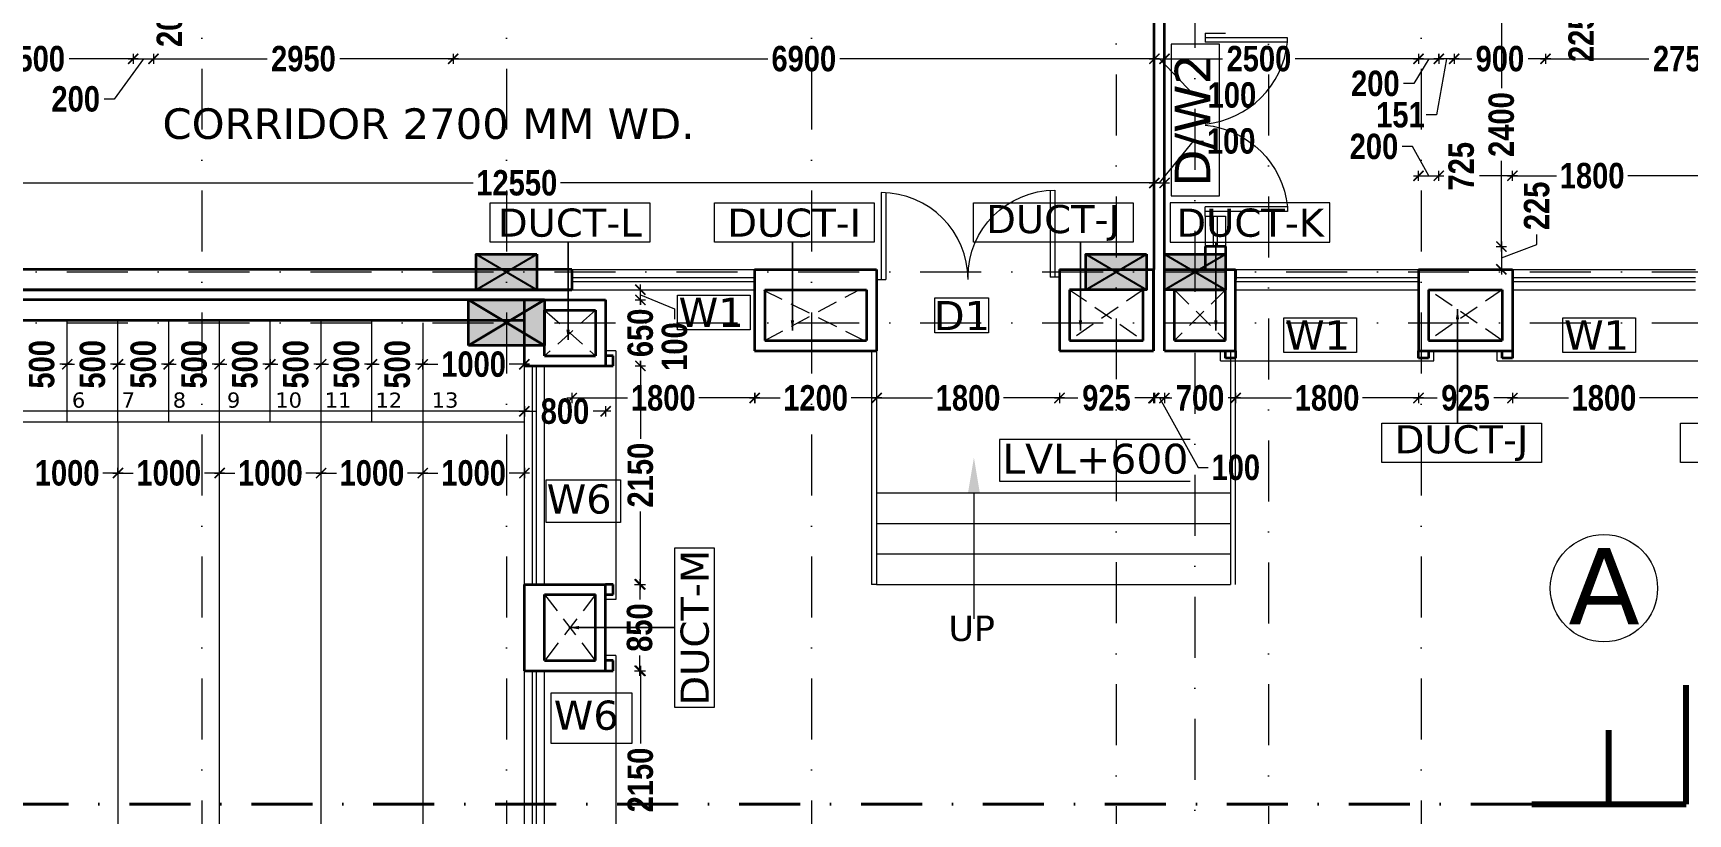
# Model space of a CAD drawing. Header units: millimetres. Extents: x -3092162 to 4513894, y -12317808 to 1849994.
# Drawn here: x -398994 to -382708, y -5840365 to -5832681 of the extents above; entities that cross this region are included whole.
import ezdxf

# ---------------------------------------------------------------- set-up
doc = ezdxf.new("R2010")
doc.units = ezdxf.units.MM
doc.header["$LTSCALE"] = 2
doc.header["$MEASUREMENT"] = 0
for name, pattern in [('DASHDOT', [1, 0.5, -0.25, 0, -0.25]), ('DASHED2', [0.375, 0.25, -0.125]), ('HIDDEN', [0.375, 0.25, -0.125])]:
    doc.linetypes.add(name, pattern=pattern)
for name, color, linetype, lineweight, true_color in [('AEROW', 7, 'Continuous', 15, 0x0d0d0d), ('DOT', 7, 'DASHED2', 0, 0x89067c), ('duct text', 7, 'Continuous', 5, 0x30182a)]:
    doc.layers.add(name, color=color, linetype=linetype, lineweight=lineweight, true_color=true_color)
for name, color, linetype, lineweight in [('coloumn', 10, 'Continuous', 35), ('D DIM', 250, 'Continuous', 9), ('D1', 10, 'Continuous', 5), ('DIM', 27, 'Continuous', 5), ('DOOR', 27, 'Continuous', 5), ('DUCT', 37, 'Continuous', 35), ('DW2', 10, 'Continuous', 9), ('expen. jt.', 130, 'Continuous', 35), ('glass', 5, 'Continuous', 15), ('GRID', 251, 'DASHDOT', 5), ('PROJ', 251, 'HIDDEN', 5), ('RAILING', 47, 'Continuous', 13), ('SILL', 74, 'Continuous', 9), ('STAIR', 252, 'Continuous', 9), ('Step', 251, 'Continuous', 9), ('TEXT', 7, 'Continuous', 13), ('VENTI', 162, 'Continuous', 5), ('W1', 162, 'Continuous', 5), ('W6', 162, 'Continuous', 5), ('WAll', 250, 'Continuous', 35)]:
    doc.layers.add(name, color=color, linetype=linetype, lineweight=lineweight)
doc.styles.add('door', font='arial.ttf', dxfattribs={"height": 70})
doc.styles.add('INNER DIM', font='ARIALNB.TTF', dxfattribs={"height": 250})
doc.styles.add('style2', font='verdana.ttf')
doc.dimstyles.new('DOOR', dxfattribs={"dimtxt": 100, "dimasz": 100, "dimexe": 25, "dimexo": 50, "dimgap": 25, "dimtad": 0, "dimtih": 1, "dimtoh": 1, "dimdec": 0, "dimzin": 3, "dimdsep": 46, "dimtxsty": 'door', "dimblk": 'OBLIQUE', "dimcen": 200, "dimclrd": 256, "dimclre": 256, "dimclrt": 256, "dimadec": 0, "dimazin": 0, "dimtfac": 1, "dimtdec": 0, "dimtofl": 0, "dimtmove": 2, "dimatfit": 3, "dimfxl": 300, "dimfxlon": 1, "dimfrac": 1, "dimtolj": 1, "dimtzin": 0, "dimlwd": -1, "dimlwe": -1, "dimarcsym": 0})

# ---------------------------------------------------------------- blocks, each defined once
blk = doc.blocks.new('_Oblique')
at = {"color": 0, "linetype": 'ByBlock', "lineweight": -2}
blk.add_line((-0.5, -0.5), (0.5, 0.5), dxfattribs=at)
blk = doc.blocks.new('_ArchTick')
at = {"color": 0, "linetype": 'ByBlock', "const_width": 0.15}
blk.add_lwpolyline([(-0.5, -0.5), (0.5, 0.5)], dxfattribs=at)

msp = doc.modelspace()

# ---------------------------------------------------------------- hatches: boundary and pattern name
at = {"layer": 'coloumn', "ltscale": 100}
for points in [[(-394034.7, -5834856.2), (-394034.7, -5835206.2), (-394634.7, -5835206.2), (-394634.7, -5834856.2)], [(-388034.7, -5834856.2), (-388034.7, -5835206.2), (-388634.7, -5835206.2), (-388634.7, -5834856.2)], [(-387259.7, -5834856.2), (-387259.7, -5835206.2), (-387859.7, -5835206.2), (-387859.7, -5834856.2)], [(-393959.7, -5835756.2), (-393959.7, -5835306.2), (-394709.7, -5835306.2), (-394709.7, -5835756.2)]]:
    msp.add_hatch(color=256, dxfattribs=at).paths.add_polyline_path(points)

# ---------------------------------------------------------------- linework, layer by layer
at = {"layer": 'AEROW', "ltscale": 100}
msp.add_lwpolyline([(-389734.5, -5837207), (-389734.5, -5838445.5)], dxfattribs=at)
msp.add_solid([(-389792.8, -5837207), (-389734.5, -5836857), (-389676.1, -5837207)], dxfattribs=at)
at = {"layer": 'coloumn', "lineweight": 25, "ltscale": 100}
for p, q in [((-394634.7, -5835206.2), (-394034.7, -5834856.2)), ((-394634.7, -5834856.2), (-394034.7, -5835206.2)), ((-388634.7, -5835206.2), (-388034.7, -5834856.2)), ((-388634.7, -5834856.2), (-388034.7, -5835206.2)), ((-387859.7, -5835206.2), (-387259.7, -5834856.2)), ((-387859.7, -5834856.2), (-387259.7, -5835206.2))]:
    msp.add_line(p, q, dxfattribs=at)
at = {"layer": 'coloumn', "ltscale": 100}
for p, q in [((-394709.7, -5835756.2), (-394709.7, -5835306.2)), ((-394709.7, -5835306.2), (-393959.7, -5835306.2)), ((-393959.7, -5835306.2), (-393959.7, -5835756.2)), ((-393959.7, -5835756.2), (-394709.7, -5835756.2))]:
    msp.add_line(p, q, dxfattribs=at)
for points in [[(-394034.7, -5834856.2), (-394034.7, -5835206.2), (-394634.7, -5835206.2), (-394634.7, -5834856.2)], [(-388034.7, -5834856.2), (-388034.7, -5835206.2), (-388634.7, -5835206.2), (-388634.7, -5834856.2)], [(-387259.7, -5834856.2), (-387259.7, -5835206.2), (-387859.7, -5835206.2), (-387859.7, -5834856.2)]]:
    msp.add_lwpolyline(points, close=True, dxfattribs=at)
msp.add_lwpolyline([(-393959.7, -5835756.2), (-394709.7, -5835306.2), (-393959.7, -5835306.2), (-394709.7, -5835756.2)], dxfattribs=at)
at = {"layer": 'D DIM', "ltscale": 100}
for p, q in [((-384543.3, -5832331.2), (-384543.3, -5833223.2)), ((-397958.5, -5832933.9), (-398640.5, -5832933.9)), ((-397908.5, -5832933.9), (-398196, -5833330)), ((-398058.5, -5832933.9), (-397758.5, -5832933.9)), ((-398008.5, -5832883.9), (-398008.5, -5832983.9)), ((-398008.5, -5832883.9), (-398008.5, -5832983.9)), ((-397858.5, -5832933.9), (-396691.7, -5832933.9)), ((-397808.5, -5832883.9), (-397808.5, -5832983.9)), ((-397808.5, -5832883.9), (-397808.5, -5832983.9)), ((-394808.9, -5832933.9), (-395975.7, -5832933.9)), ((-394908.9, -5832933.9), (-391764.4, -5832933.9)), ((-394858.9, -5832883.9), (-394858.9, -5832983.9)), ((-394858.9, -5832883.9), (-394858.9, -5832983.9)), ((-387908.9, -5832933.9), (-391053.4, -5832933.9)), ((-388008.9, -5832933.9), (-387808.9, -5832933.9)), ((-387958.9, -5832883.9), (-387958.9, -5832983.9)), ((-387958.9, -5832883.9), (-387958.9, -5832983.9)), ((-387908.9, -5832933.9), (-387287.6, -5832933.9)), ((-387908.9, -5832933.9), (-387565.9, -5833291.8)), ((-387858.9, -5832883.9), (-387858.9, -5832983.9)), ((-387858.9, -5832883.9), (-387858.9, -5832983.9)), ((-385308.9, -5832933.9), (-386571.6, -5832933.9)), ((-385408.9, -5832933.9), (-385108.9, -5832933.9)), ((-385258.9, -5832933.9), (-385405.6, -5833177.7)), ((-385358.9, -5832883.9), (-385358.9, -5832983.9)), ((-385358.9, -5832883.9), (-385358.9, -5832983.9)), ((-384958, -5832933.9), (-385208.9, -5832933.9)), ((-385083.5, -5832933.9), (-385182.6, -5833486.5)), ((-385158.9, -5832933.9), (-385158.9, -5832883.9)), ((-385158.9, -5832883.9), (-385158.9, -5832983.9)), ((-385058, -5832933.9), (-384835.4, -5832933.9)), ((-385008, -5832883.9), (-385008, -5832983.9)), ((-385008, -5832883.9), (-385008, -5832983.9)), ((-384058, -5832933.9), (-384280.6, -5832933.9)), ((-384158, -5832933.9), (-383091, -5832933.9)), ((-384108, -5832883.9), (-384108, -5832983.9)), ((-384108, -5832883.9), (-384108, -5832983.9)), ((-385405.6, -5833177.7), (-385505.6, -5833177.7)), ((-398196, -5833330), (-398296, -5833330)), ((-387565.9, -5833291.8), (-387465.9, -5833291.8)), ((-385182.6, -5833486.5), (-385282.6, -5833486.5)), ((-387908.9, -5834156), (-387573.5, -5833743.9)), ((-387573.5, -5833743.9), (-387473.5, -5833743.9)), ((-385419, -5833798), (-385519, -5833798)), ((-385258.9, -5834084.9), (-385419, -5833798)), ((-384543.3, -5834831.2), (-384543.3, -5833939.2)), ((-400558.9, -5834156), (-394663.8, -5834156)), ((-387908.9, -5834156), (-393804.1, -5834156)), ((-388008.9, -5834156), (-387808.9, -5834156)), ((-387958.9, -5834206), (-387958.9, -5834106)), ((-387958.9, -5834206), (-387958.9, -5834106)), ((-387858.9, -5834206), (-387858.9, -5834106)), ((-385408.9, -5834084.9), (-385108.9, -5834084.9)), ((-385358.9, -5834134.9), (-385358.9, -5834034.9)), ((-385208.9, -5834084.9), (-385115.2, -5834084.9)), ((-385158.9, -5834134.9), (-385158.9, -5834034.9)), ((-385158.9, -5834134.9), (-385158.9, -5834034.9)), ((-384383.9, -5834084.9), (-384760.1, -5834084.9)), ((-384483.9, -5834084.9), (-384000.5, -5834084.9)), ((-384433.9, -5834134.9), (-384433.9, -5834034.9)), ((-384433.9, -5834134.9), (-384433.9, -5834034.9)), ((-382583.9, -5834084.9), (-383300, -5834084.9)), ((-384593.3, -5834781.2), (-384493.3, -5834781.2)), ((-384593.3, -5834781.2), (-384493.3, -5834781.2)), ((-384543.3, -5834731.2), (-384543.3, -5835056.2)), ((-384543.3, -5834893.7), (-384195.3, -5834762.4)), ((-384195.3, -5834762.4), (-384195.3, -5834662.4)), ((-384593.3, -5835006.2), (-384493.3, -5835006.2)), ((-393067.3, -5835306.2), (-392967.3, -5835306.2)), ((-393066.8, -5835206.2), (-392966.8, -5835206.2)), ((-393066.8, -5835306.2), (-392966.8, -5835306.2)), ((-393017.3, -5835306.2), (-393017.3, -5835355.3)), ((-393016.8, -5835356.2), (-393016.8, -5835156.2)), ((-393016.8, -5835256.2), (-392680.5, -5835395.2)), ((-392680.5, -5835395.2), (-392680.5, -5835495.2)), ((-398608.9, -5835940.4), (-398731.4, -5835940.4)), ((-398708.9, -5835940.4), (-398586.5, -5835940.4)), ((-398658.9, -5835940.4), (-398658.9, -5835890.4)), ((-398658.9, -5835940.4), (-398658.9, -5835890.4)), ((-398108.9, -5835940.4), (-398231.4, -5835940.4)), ((-398208.9, -5835940.4), (-398086.5, -5835940.4)), ((-398158.9, -5835940.4), (-398158.9, -5835890.4)), ((-398158.9, -5835940.4), (-398158.9, -5835890.4)), ((-397608.9, -5835940.4), (-397731.4, -5835940.4)), ((-397708.9, -5835940.4), (-397586.5, -5835940.4)), ((-397658.9, -5835940.4), (-397658.9, -5835890.4)), ((-397658.9, -5835940.4), (-397658.9, -5835890.4)), ((-397108.9, -5835940.4), (-397231.4, -5835940.4)), ((-397208.9, -5835940.4), (-397086.5, -5835940.4)), ((-397158.9, -5835940.4), (-397158.9, -5835890.4)), ((-397158.9, -5835940.4), (-397158.9, -5835890.4)), ((-396608.9, -5835940.4), (-396731.4, -5835940.4)), ((-396708.9, -5835940.4), (-396586.5, -5835940.4)), ((-396658.9, -5835940.4), (-396658.9, -5835890.4)), ((-396658.9, -5835940.4), (-396658.9, -5835890.4)), ((-396108.9, -5835940.4), (-396231.4, -5835940.4)), ((-396208.9, -5835940.4), (-396086.5, -5835940.4)), ((-396158.9, -5835940.4), (-396158.9, -5835890.4)), ((-396158.9, -5835940.4), (-396158.9, -5835890.4)), ((-395608.9, -5835940.4), (-395731.4, -5835940.4)), ((-395708.9, -5835940.4), (-395586.5, -5835940.4)), ((-395658.9, -5835940.4), (-395658.9, -5835890.4)), ((-395658.9, -5835940.4), (-395658.9, -5835890.4)), ((-395108.9, -5835940.4), (-395231.4, -5835940.4)), ((-395208.9, -5835940.4), (-395009.1, -5835940.4)), ((-395158.9, -5835990.4), (-395158.9, -5835890.4)), ((-395158.9, -5835990.4), (-395158.9, -5835890.4)), ((-394108.9, -5835940.4), (-394308.7, -5835940.4)), ((-394158.9, -5835990.4), (-394158.9, -5835890.4)), ((-393067.3, -5835956.2), (-392967.3, -5835956.2)), ((-393066.8, -5835956.2), (-392966.8, -5835956.2)), ((-393017.3, -5835956.2), (-393017.3, -5835907.1)), ((-393016.8, -5835906.2), (-393016.8, -5836673.2)), ((-393742.2, -5836271.9), (-393142.5, -5836271.9)), ((-393692.2, -5836221.9), (-393692.2, -5836321.9)), ((-391842.2, -5836271.9), (-392442, -5836271.9)), ((-391942.7, -5836271.9), (-391642.7, -5836271.9)), ((-391892.7, -5836221.9), (-391892.7, -5836321.9)), ((-391892.2, -5836221.9), (-391892.2, -5836321.9)), ((-390642.3, -5836271.9), (-390942.2, -5836271.9)), ((-390742.2, -5836271.9), (-390142.5, -5836271.9)), ((-390692.3, -5836221.9), (-390692.3, -5836321.9)), ((-390692.2, -5836221.9), (-390692.2, -5836321.9)), ((-388842.2, -5836271.9), (-389442, -5836271.9)), ((-388942.7, -5836271.9), (-388710.2, -5836271.9)), ((-388892.7, -5836221.9), (-388892.7, -5836321.9)), ((-388892.2, -5836221.9), (-388892.2, -5836321.9)), ((-387917.7, -5836271.9), (-388150.1, -5836271.9)), ((-387808.9, -5836271.9), (-388008.9, -5836271.9)), ((-387967.7, -5836221.9), (-387967.7, -5836321.9)), ((-387958.9, -5836221.9), (-387958.9, -5836321.9)), ((-387909.3, -5836271.9), (-387785.2, -5836271.9)), ((-387908.9, -5836271.9), (-387527.9, -5836956.2)), ((-387859.3, -5836221.9), (-387859.3, -5836321.9)), ((-387858.9, -5836221.9), (-387858.9, -5836321.9)), ((-387109.3, -5836271.9), (-387233.5, -5836271.9)), ((-387208.9, -5836271.9), (-386609.1, -5836271.9)), ((-387159.3, -5836221.9), (-387159.3, -5836321.9)), ((-387158.9, -5836221.9), (-387158.9, -5836321.9)), ((-385308.9, -5836271.9), (-385908.7, -5836271.9)), ((-385409.3, -5836271.9), (-385176.9, -5836271.9)), ((-385359.3, -5836221.9), (-385359.3, -5836321.9)), ((-385358.9, -5836221.9), (-385358.9, -5836321.9)), ((-384384.3, -5836271.9), (-384616.8, -5836271.9)), ((-384483.9, -5836271.9), (-383884.1, -5836271.9)), ((-384434.3, -5836221.9), (-384434.3, -5836321.9)), ((-384433.9, -5836221.9), (-384433.9, -5836321.9)), ((-382583.9, -5836271.9), (-383183.7, -5836271.9)), ((-394108.9, -5836402.9), (-400189, -5836402.9)), ((-394209.3, -5836402.9), (-394035.4, -5836402.9)), ((-394159.3, -5836352.9), (-394159.3, -5836452.9)), ((-394158.9, -5836352.9), (-394158.9, -5836452.9)), ((-393309.3, -5836402.9), (-393483.3, -5836402.9)), ((-393359.3, -5836352.9), (-393359.3, -5836452.9)), ((-398108.9, -5837010.4), (-398308.7, -5837010.4)), ((-398208.9, -5837010.4), (-398009.1, -5837010.4)), ((-398158.9, -5837010.4), (-398158.9, -5836960.4)), ((-398158.9, -5837010.4), (-398158.9, -5836960.4)), ((-397108.9, -5837010.4), (-397308.7, -5837010.4)), ((-397208.9, -5837010.4), (-397009.1, -5837010.4)), ((-397158.9, -5837010.4), (-397158.9, -5836960.4)), ((-397158.9, -5837010.4), (-397158.9, -5836960.4)), ((-396108.9, -5837010.4), (-396308.7, -5837010.4)), ((-396208.9, -5837010.4), (-396009.1, -5837010.4)), ((-396158.9, -5837010.4), (-396158.9, -5836960.4)), ((-396158.9, -5837010.4), (-396158.9, -5836960.4)), ((-395108.9, -5837010.4), (-395308.7, -5837010.4)), ((-395208.9, -5837010.4), (-395009.1, -5837010.4)), ((-395158.9, -5836960.4), (-395158.9, -5837060.4)), ((-395158.9, -5836960.4), (-395158.9, -5837060.4)), ((-394108.9, -5837010.4), (-394308.7, -5837010.4)), ((-394158.9, -5836960.4), (-394158.9, -5837060.4)), ((-387527.9, -5836956.2), (-387427.9, -5836956.2)), ((-393016.8, -5838156.2), (-393016.8, -5837389.2)), ((-393024.2, -5838056.2), (-393024.2, -5838255.2)), ((-393074.2, -5838106.2), (-392974.2, -5838106.2)), ((-393066.8, -5838106.2), (-392966.8, -5838106.2)), ((-393024.2, -5839006.2), (-393024.2, -5838807.2)), ((-393074.2, -5838956.2), (-392974.2, -5838956.2)), ((-393066.8, -5838956.2), (-392966.8, -5838956.2)), ((-393016.8, -5838906.2), (-393016.8, -5839673.2))]:
    msp.add_line(p, q, dxfattribs=at)
at = {"layer": 'D1', "ltscale": 100}
for p, q in [((-390118.1, -5835287.7), (-389592.1, -5835287.7)), ((-390118.1, -5835630.9), (-390118.1, -5835287.7)), ((-389592.1, -5835287.7), (-389592.1, -5835630.9)), ((-389592.1, -5835630.9), (-390118.1, -5835630.9))]:
    msp.add_line(p, q, dxfattribs=at)
at = {"layer": 'DIM', "lineweight": 80, "ltscale": 100}
for p, q in [((-382723.2, -5840269.3), (-382723.2, -5839096.3)), ((-383484.2, -5840269.3), (-383484.2, -5839541.8)), ((-384245.2, -5840269.3), (-382723.2, -5840269.3))]:
    msp.add_line(p, q, dxfattribs=at)
at = {"layer": 'DIM', "ltscale": 100}
msp.add_circle((-383533.8, -5838143.5), 528, dxfattribs=at)
at = {"layer": 'DOOR', "color": 252, "ltscale": 200}
for p, q in [((-387459.3, -5832681.2), (-387459.3, -5832771.2)), ((-386649.3, -5832726.2), (-387459.3, -5832726.2)), ((-386649.3, -5832771.2), (-387459.3, -5832771.2)), ((-386649.3, -5832771.2), (-386649.3, -5832726.2)), ((-386649.3, -5834391.2), (-387459.3, -5834391.2)), ((-387459.3, -5834481.2), (-387459.3, -5834391.2)), ((-386649.3, -5834436.2), (-387459.3, -5834436.2)), ((-386649.3, -5834391.2), (-386649.3, -5834436.2))]:
    msp.add_line(p, q, dxfattribs=at)
at = {"layer": 'DOOR', "ltscale": 200}
for p, q in [((-390647.7, -5834251.2), (-390647.7, -5835106.2)), ((-390647.7, -5834251.2), (-390647.7, -5835106.2)), ((-390602.7, -5834252.4), (-390602.7, -5835106.2)), ((-390602.7, -5834252.4), (-390602.7, -5835106.2)), ((-388982.7, -5834228.1), (-388982.7, -5835082)), ((-388982.7, -5834228.1), (-388982.7, -5835082)), ((-388937.7, -5834227), (-388937.7, -5835082)), ((-388937.7, -5834227), (-388937.7, -5835082)), ((-390692.7, -5835106.2), (-390602.7, -5835106.2)), ((-390692.7, -5835106.2), (-390602.7, -5835106.2)), ((-388892.7, -5835082), (-388982.7, -5835082)), ((-388892.7, -5835082), (-388982.7, -5835082))]:
    msp.add_line(p, q, dxfattribs=at)
at = {"layer": 'DOOR', "color": 252, "ltscale": 200}
msp.add_ellipse((-387545.9, -5832678.5), major_axis=(-901.3, 9), ratio=1, start_param=1.6760542, end_param=3.0485389, dxfattribs=at)
at = {"layer": 'DOOR', "color": 252, "ltscale": 200, "extrusion": (0, 0, -1)}
msp.add_ellipse((-387545.9, -5834483.9), major_axis=(901.3, 9), ratio=1, start_param=-1.4655385, end_param=-0.0930538, dxfattribs=at)
at = {"layer": 'DOT', "ltscale": 400}
for p, q in [((-390816.8, -5835706.2), (-391816.8, -5835206.2)), ((-391792.7, -5835706.2), (-390864.6, -5835206.2)), ((-388067.7, -5835206.2), (-388792.7, -5835706.2)), ((-388792.7, -5835206.2), (-388067.7, -5835706.2)), ((-387259.3, -5835206.2), (-387759.3, -5835706.2)), ((-387759.3, -5835206.2), (-387259.3, -5835706.2)), ((-384534.3, -5835206.2), (-385259.3, -5835706.2)), ((-384534.3, -5835706.2), (-385259.3, -5835206.2)), ((-393459.3, -5835406.2), (-393959.3, -5835856.2)), ((-393959.3, -5835406.2), (-393459.3, -5835856.2)), ((-393459.3, -5838206.2), (-393959.3, -5838856.2)), ((-393959.3, -5838206.2), (-393459.3, -5838856.2))]:
    msp.add_line(p, q, dxfattribs=at)
at = {"layer": 'DUCT', "ltscale": 100}
for p, q in [((-393692.7, -5835006.2), (-394170.7, -5835006.2)), ((-393692.7, -5835006.2), (-393692.7, -5835206.2)), ((-391892.7, -5835006.2), (-390692.3, -5835006.2)), ((-391892.7, -5835006.2), (-391892.7, -5835806.2)), ((-390692.7, -5835006.2), (-390692.7, -5835806.2)), ((-388892.7, -5835006.2), (-387967.7, -5835006.2)), ((-388892.7, -5835006.2), (-388892.7, -5835806.2)), ((-387967.7, -5835006.2), (-387967.7, -5835806.2)), ((-387967.7, -5835806.2), (-387967.7, -5835006.2)), ((-387858.4, -5835006.2), (-387859.3, -5835006.2)), ((-387859.3, -5835006.2), (-387159.3, -5835006.2)), ((-387859.3, -5835806.2), (-387859.3, -5835006.2)), ((-387159.3, -5835006.2), (-387159.3, -5835106.2)), ((-387159.3, -5835806.2), (-387159.3, -5835006.2)), ((-385359.3, -5835006.2), (-384434.3, -5835006.2)), ((-385359.3, -5835006.2), (-385359.3, -5835806.2)), ((-384434.3, -5835006.2), (-384434.3, -5835806.2)), ((-393692.7, -5835206.2), (-394170.7, -5835206.2)), ((-394159.3, -5835956.2), (-394159.3, -5835306.2)), ((-394159.3, -5835306.2), (-393359.3, -5835306.2)), ((-393359.3, -5835306.2), (-393359.3, -5835956.2)), ((-391792.7, -5835206.2), (-390792.7, -5835206.2)), ((-391792.7, -5835206.2), (-391792.7, -5835706.2)), ((-390792.7, -5835206.2), (-390792.7, -5835706.2)), ((-388792.7, -5835206.2), (-388792.7, -5835706.2)), ((-388067.7, -5835206.2), (-388792.7, -5835206.2)), ((-388067.7, -5835706.2), (-388067.7, -5835206.2)), ((-387759.3, -5835706.2), (-387759.3, -5835206.2)), ((-387759.3, -5835206.2), (-387259.3, -5835206.2)), ((-387259.3, -5835706.2), (-387259.3, -5835206.2)), ((-385259.3, -5835206.2), (-384534.3, -5835206.2)), ((-385259.3, -5835206.2), (-385259.3, -5835706.2)), ((-384534.3, -5835206.2), (-384534.3, -5835706.2)), ((-393959.3, -5835856.2), (-393959.3, -5835406.2)), ((-393959.3, -5835406.2), (-393459.3, -5835406.2)), ((-393459.3, -5835406.2), (-393459.3, -5835856.2)), ((-391792.7, -5835706.2), (-390792.7, -5835706.2)), ((-388792.7, -5835706.2), (-388067.7, -5835706.2)), ((-387759.3, -5835706.2), (-387259.3, -5835706.2)), ((-385259.3, -5835706.2), (-384534.3, -5835706.2)), ((-394159.3, -5835956.2), (-393359.3, -5835956.2)), ((-393959.3, -5835856.2), (-393459.3, -5835856.2)), ((-393284.3, -5835856.2), (-393359.3, -5835856.2)), ((-393359.3, -5835956.2), (-393284.3, -5835956.2)), ((-393284.3, -5835956.2), (-393284.3, -5835856.2)), ((-391892.7, -5835806.2), (-390692.3, -5835806.2)), ((-388892.7, -5835806.2), (-387967.7, -5835806.2)), ((-387859.3, -5835806.2), (-387159.3, -5835806.2)), ((-387259.3, -5835881.2), (-387259.3, -5835806.2)), ((-387159.3, -5835881.2), (-387259.3, -5835881.2)), ((-387159.3, -5835806.2), (-387159.3, -5835881.2)), ((-385359.3, -5835806.2), (-384434.3, -5835806.2)), ((-385359.3, -5835881.2), (-385359.3, -5835806.2)), ((-385259.3, -5835881.2), (-385359.3, -5835881.2)), ((-385259.3, -5835806.2), (-385259.3, -5835881.2)), ((-384534.3, -5835881.2), (-384534.3, -5835806.2)), ((-384434.3, -5835881.2), (-384534.3, -5835881.2)), ((-384434.3, -5835806.2), (-384434.3, -5835881.2)), ((-394159.3, -5838956.2), (-394159.3, -5838106.2)), ((-394159.3, -5838106.2), (-393359.3, -5838106.2)), ((-393959.3, -5838856.2), (-393959.3, -5838206.2)), ((-393959.3, -5838206.2), (-393459.3, -5838206.2)), ((-393459.3, -5838856.2), (-393459.3, -5838206.2)), ((-393359.3, -5838956.2), (-393359.3, -5838106.2)), ((-393284.3, -5838106.2), (-393359.3, -5838106.2)), ((-393359.3, -5838206.2), (-393284.3, -5838206.2)), ((-393284.3, -5838206.2), (-393284.3, -5838106.2)), ((-393959.3, -5838856.2), (-393459.3, -5838856.2)), ((-393284.3, -5838856.2), (-393359.3, -5838856.2)), ((-393284.3, -5838956.2), (-393284.3, -5838856.2)), ((-394159.3, -5838956.2), (-393959.3, -5838956.2)), ((-394159.3, -5838956.2), (-393359.3, -5838956.2)), ((-393359.3, -5838956.2), (-393284.3, -5838956.2))]:
    msp.add_line(p, q, dxfattribs=at)
at = {"layer": 'duct text', "ltscale": 0.1}
for points in [[(-394496.2, -5834352), (-392923.7, -5834352), (-392923.7, -5834738.1), (-394496.2, -5834738.1)], [(-392288, -5834352.5), (-390715.5, -5834352.5), (-390715.5, -5834738.7), (-392288, -5834738.7)], [(-389740.3, -5834352.5), (-388167.7, -5834352.5), (-388167.7, -5834738.7), (-389740.3, -5834738.7)], [(-386230.5, -5834352.5), (-387803, -5834352.5), (-387803, -5834738.7), (-386230.5, -5834738.7)], [(-385720.6, -5836519.3), (-384148.1, -5836519.3), (-384148.1, -5836905.5), (-385720.6, -5836905.5)], [(-382779.5, -5836519.3), (-381207, -5836519.3), (-381207, -5836905.5), (-382779.5, -5836905.5)], [(-392677.2, -5839317.5), (-392677.2, -5837744.9), (-392291, -5837744.9), (-392291, -5839317.5)]]:
    msp.add_lwpolyline(points, close=True, dxfattribs=at)
at = {"layer": 'DW2', "ltscale": 100}
for p, q in [((-387792.2, -5832790.7), (-387792.2, -5834281.9)), ((-387316.6, -5832790.7), (-387792.2, -5832790.7)), ((-387316.6, -5834281.9), (-387316.6, -5832790.7)), ((-387792.2, -5834281.9), (-387316.6, -5834281.9))]:
    msp.add_line(p, q, dxfattribs=at)
at = {"layer": 'expen. jt.', "ltscale": 100}
for p, q in [((-387959.4, -5835006.2), (-387959.3, -5822706.2)), ((-387859.3, -5835206.2), (-387859.3, -5822806.2)), ((-438889.3, -5835206.2), (-393716.4, -5835206.2)), ((-393959.3, -5835306.2), (-438889.3, -5835306.2))]:
    msp.add_line(p, q, dxfattribs=at)
at = {"layer": 'glass', "ltscale": 100}
for p, q in [((-387379.3, -5834481.2), (-387379.3, -5834781.2)), ((-387339.3, -5834481.2), (-387339.3, -5834781.2)), ((-393692.7, -5835086.2), (-391893, -5835086.2)), ((-393692.7, -5835126.2), (-391893, -5835126.2)), ((-387159.3, -5835086.2), (-385359.3, -5835086.2)), ((-387159.3, -5835126.2), (-385359.3, -5835126.2)), ((-384434.3, -5835086.2), (-382634.3, -5835086.2)), ((-384434.3, -5835126.2), (-382634.3, -5835126.2)), ((-394079.3, -5838106.2), (-394079.3, -5835956.2)), ((-394039.3, -5838106.2), (-394039.3, -5835956.2)), ((-394079.3, -5841106.2), (-394079.3, -5838956.2)), ((-394039.3, -5841106.2), (-394039.3, -5838956.2))]:
    msp.add_line(p, q, dxfattribs=at)
at = {"layer": 'GRID', "color": 5, "ltscale": 600}
for p, q in [((-387559.7, -5805825.2), (-387559.7, -5894627.3)), ((-388334.3, -5806685.7), (-388334.3, -5893769.1)), ((-386834.7, -5806686.7), (-386834.7, -5893768.1)), ((-397334.7, -5807829.3), (-397334.7, -5892623.2)), ((-394334.3, -5807829.3), (-394334.3, -5892623.2)), ((-391334.3, -5807829.3), (-391334.3, -5892623.2)), ((-385334.3, -5807829.3), (-385334.3, -5892623.2))]:
    msp.add_line(p, q, dxfattribs=at)
at = {"layer": 'GRID', "color": 6, "ltscale": 600}
for p, q in [((-461068.5, -5835031.2), (-366441.1, -5835031.2)), ((-461068.5, -5835531.2), (-366441.1, -5835531.2))]:
    msp.add_line(p, q, dxfattribs=at)
at = {"layer": 'PROJ', "linetype": 'DASHDOT', "lineweight": 40, "ltscale": 600}
msp.add_line((-384244.8, -5840269.3), (-447943.8, -5840269.3), dxfattribs=at)
at = {"layer": 'RAILING', "ltscale": 100}
for p, q in [((-390742.7, -5835806.2), (-390742.7, -5838106.2)), ((-390692.7, -5835806.2), (-390692.7, -5838106.2)), ((-387209.3, -5835806.2), (-387209.3, -5838106.2)), ((-387159.3, -5838106.2), (-387159.3, -5835806.2)), ((-390692.7, -5838106.2), (-390742.7, -5838106.2))]:
    msp.add_line(p, q, dxfattribs=at)
at = {"layer": 'SILL', "ltscale": 100}
for p, q in [((-387459.3, -5832681.2), (-387259.3, -5832681.2)), ((-387459.3, -5834481.2), (-387259.3, -5834481.2)), ((-387459.3, -5834481.2), (-387459.3, -5834781.2)), ((-387259.3, -5834481.2), (-387259.3, -5834781.2)), ((-393692.7, -5835006.2), (-391893, -5835006.2)), ((-387159.3, -5835006.2), (-385359.3, -5835006.2)), ((-384434.3, -5835006.2), (-382634.3, -5835006.2)), ((-393692.7, -5835206.2), (-391893, -5835206.2)), ((-387159.3, -5835206.2), (-385359.3, -5835206.2)), ((-384434.3, -5835206.2), (-382634.3, -5835206.2)), ((-394159.3, -5838106.2), (-394159.3, -5835956.2)), ((-393959.3, -5838106.2), (-393959.3, -5835956.2)), ((-393259.3, -5835806.2), (-393359.3, -5835806.2)), ((-393259.3, -5835806.2), (-393259.3, -5838255.8)), ((-387309.3, -5835906.2), (-387309.3, -5835806.2)), ((-387309.3, -5835906.2), (-385209.7, -5835906.2)), ((-385209.7, -5835906.2), (-385209.7, -5835806.2)), ((-384584.3, -5835906.2), (-384584.3, -5835806.2)), ((-384584.3, -5835906.2), (-382484.7, -5835906.2)), ((-393259.3, -5838255.8), (-393359.3, -5838255.8)), ((-394159.3, -5841006.2), (-394159.3, -5838856.2)), ((-393259.3, -5838806.2), (-393359.3, -5838806.2)), ((-393259.3, -5838806.2), (-393259.3, -5841255.8)), ((-394159.3, -5841306.2), (-394159.3, -5838956.2)), ((-393959.3, -5841106.2), (-393959.3, -5838956.2))]:
    msp.add_line(p, q, dxfattribs=at)
at = {"layer": 'SILL', "ltscale": 200}
msp.add_ellipse((-390647.7, -5835106.2), major_axis=(-604.6, 604.6), ratio=1, start_param=3.9269908, end_param=5.4977871, dxfattribs=at)
msp.add_ellipse((-390647.7, -5835106.2), major_axis=(-604.6, 604.6), ratio=1, start_param=3.9269908, end_param=5.4977871, dxfattribs=at)
at = {"layer": 'SILL', "ltscale": 200, "extrusion": (0, 0, -1)}
msp.add_ellipse((-388937.7, -5835082), major_axis=(604.6, 604.6), ratio=1, start_param=3.9269908, end_param=5.4977871, dxfattribs=at)
msp.add_ellipse((-388937.7, -5835082), major_axis=(604.6, 604.6), ratio=1, start_param=3.9269908, end_param=5.4977871, dxfattribs=at)
at = {"layer": 'STAIR', "ltscale": 100}
for p, q in [((-390692.7, -5837206.2), (-387209.3, -5837206.2)), ((-390692.7, -5837506.2), (-387209.3, -5837506.2)), ((-390692.7, -5837806.2), (-387209.3, -5837806.2)), ((-390692.7, -5838106.2), (-387209.3, -5838106.2))]:
    msp.add_line(p, q, dxfattribs=at)
at = {"layer": 'Step', "ltscale": 100}
for p, q in [((-398659.8, -5836507), (-398659.8, -5835506.2)), ((-398159.8, -5836507), (-398159.8, -5835506.2)), ((-397659.8, -5836507), (-397659.8, -5835506.2)), ((-397159.8, -5847556.2), (-397159.8, -5835506.2)), ((-396659.8, -5836507), (-396659.8, -5835506.2)), ((-396159.8, -5847556.2), (-396159.8, -5835506.2)), ((-395659.8, -5836507.9), (-395659.8, -5835507))]:
    msp.add_line(p, q, dxfattribs=at)
at = {"layer": 'Step', "ltscale": 15000}
for p, q in [((-395159.8, -5835531.2), (-395159.8, -5846555.4)), ((-401184.3, -5836506.2), (-394159.8, -5836506.2)), ((-398159.8, -5836506.2), (-398159.8, -5846555.4))]:
    msp.add_line(p, q, dxfattribs=at)
at = {"layer": 'TEXT', "ltscale": 0.1}
for p, q in [((-387607.6, -5836678.9), (-389483.2, -5836678.9)), ((-389483.2, -5836678.9), (-389483.2, -5837090.2)), ((-389483.2, -5837090.2), (-387607.6, -5837090.2))]:
    msp.add_line(p, q, dxfattribs=at)
at = {"layer": 'VENTI', "ltscale": 100}
for p, q in [((-392651.8, -5835260.6), (-391936.9, -5835260.6)), ((-392651.8, -5835602.5), (-392651.8, -5835260.6)), ((-391936.9, -5835260.6), (-391936.9, -5835602.5)), ((-391936.9, -5835602.5), (-392651.8, -5835602.5)), ((-386684.2, -5835483.7), (-385969.3, -5835483.7)), ((-386684.2, -5835825.6), (-386684.2, -5835483.7)), ((-385969.3, -5835483.7), (-385969.3, -5835825.6)), ((-383937.4, -5835483.7), (-383222.5, -5835483.7)), ((-383937.4, -5835825.6), (-383937.4, -5835483.7)), ((-383222.5, -5835483.7), (-383222.5, -5835825.6)), ((-385969.3, -5835825.6), (-386684.2, -5835825.6)), ((-383222.5, -5835825.6), (-383937.4, -5835825.6))]:
    msp.add_line(p, q, dxfattribs=at)
at = {"layer": 'W6'}
for p, q in [((-393944.1, -5837078.6), (-393212, -5837078.6)), ((-393944.1, -5837496.5), (-393944.1, -5837078.6)), ((-393212, -5837078.6), (-393212, -5837496.5)), ((-393212, -5837496.5), (-393944.1, -5837496.5))]:
    msp.add_line(p, q, dxfattribs=at)
at = {"layer": 'W6', "ltscale": 0.1}
for p, q in [((-393098.3, -5839174.9), (-393900, -5839174.9)), ((-393900, -5839174.9), (-393900, -5839669)), ((-393098.3, -5839669), (-393098.3, -5839174.9)), ((-393900, -5839669), (-393098.3, -5839669))]:
    msp.add_line(p, q, dxfattribs=at)
at = {"layer": 'WAll', "ltscale": 100}
for p, q in [((-387459.3, -5834781.2), (-387459.3, -5835006.2)), ((-387259.3, -5834781.2), (-387459.3, -5834781.2)), ((-387259.3, -5834781.2), (-387259.3, -5835006.2)), ((-393692.7, -5835006.2), (-400634.3, -5835006.2)), ((-393692.7, -5835006.2), (-393692.7, -5835206.2)), ((-393959.3, -5835206.2), (-407279.3, -5835206.2)), ((-393959.3, -5835206.2), (-393692.7, -5835206.2)), ((-407279.3, -5835506.2), (-394159.3, -5835506.2))]:
    msp.add_line(p, q, dxfattribs=at)

# ---------------------------------------------------------------- block references
at = {"layer": 'D DIM', "ltscale": 100, "xscale": 100, "yscale": 100, "zscale": 100}
for p, rotation in [((-398008.5, -5832933.9), 180), ((-397808.5, -5832933.9), 180), ((-394858.9, -5832933.9), 180), ((-387958.9, -5832933.9), 180), ((-387858.9, -5832933.9), 180), ((-385358.9, -5832933.9), 180), ((-385158.9, -5832933.9), 180), ((-385008, -5832933.9), 180), ((-384108, -5832933.9), 180), ((-387958.9, -5834156), 180), ((-385358.9, -5834084.9), 180), ((-385158.9, -5834084.9), 180), ((-384433.9, -5834084.9), 180), ((-384543.3, -5834781.2), 90), ((-384543.3, -5834781.2), 270), ((-384543.3, -5835006.2), 270), ((-393016.8, -5835206.2), 90), ((-393016.8, -5835306.2), 270), ((-398658.9, -5835940.4), 180), ((-398158.9, -5835940.4), 180), ((-397658.9, -5835940.4), 180), ((-397158.9, -5835940.4), 180), ((-396658.9, -5835940.4), 180), ((-396158.9, -5835940.4), 180), ((-395658.9, -5835940.4), 180), ((-395158.9, -5835940.4), 180), ((-393016.8, -5835956.2), 90), ((-393692.2, -5836271.9), 180), ((-391892.7, -5836271.9), 180), ((-390692.2, -5836271.9), 180), ((-388892.7, -5836271.9), 180), ((-387958.9, -5836271.9), 180), ((-387859.3, -5836271.9), 180), ((-387158.9, -5836271.9), 180), ((-385359.3, -5836271.9), 180), ((-384433.9, -5836271.9), 180), ((-394159.3, -5836402.9), 180), ((-398158.9, -5837010.4), 180), ((-397158.9, -5837010.4), 180), ((-396158.9, -5837010.4), 180), ((-395158.9, -5837010.4), 180), ((-393024.2, -5838106.2), 90), ((-393016.8, -5838106.2), 270), ((-393024.2, -5838956.2), 270), ((-393016.8, -5838956.2), 90)]:
    msp.add_blockref('_ArchTick', p, dxfattribs=dict(at, rotation=rotation))
for p in [(-398008.5, -5832933.9), (-397808.5, -5832933.9), (-394858.9, -5832933.9), (-387958.9, -5832933.9), (-387858.9, -5832933.9), (-385358.9, -5832933.9), (-385158.9, -5832933.9), (-385008, -5832933.9), (-384108, -5832933.9), (-387958.9, -5834156), (-387858.9, -5834156), (-385158.9, -5834084.9), (-384433.9, -5834084.9), (-398658.9, -5835940.4), (-398158.9, -5835940.4), (-397658.9, -5835940.4), (-397158.9, -5835940.4), (-396658.9, -5835940.4), (-396158.9, -5835940.4), (-395658.9, -5835940.4), (-395158.9, -5835940.4), (-394158.9, -5835940.4), (-391892.2, -5836271.9), (-390692.3, -5836271.9), (-388892.2, -5836271.9), (-387967.7, -5836271.9), (-387858.9, -5836271.9), (-387159.3, -5836271.9), (-385358.9, -5836271.9), (-384434.3, -5836271.9), (-394158.9, -5836402.9), (-393359.3, -5836402.9), (-398158.9, -5837010.4), (-397158.9, -5837010.4), (-396158.9, -5837010.4), (-395158.9, -5837010.4), (-394158.9, -5837010.4)]:
    msp.add_blockref('_ArchTick', p, dxfattribs=at)

# ---------------------------------------------------------------- texts
at = {"layer": 'D DIM', "ltscale": 100, "char_height": 250, "attachment_point": 5, "rotation": 90, "style": 'INNER DIM'}
for s, insert in [('\\A1;200', (-397651.6, -5832579.3)), ('\\A1;225', (-383757, -5832727.3)), ('\\A1;2400', (-384543.3, -5833581.2)), ('\\A1;725', (-384937.6, -5833991.5)), ('\\A1;225', (-384195.3, -5834381.4)), ('\\A1;650', (-393017.3, -5835631.2)), ('\\A1;100', (-392680.5, -5835765.7)), ('\\A1;500', (-398908.9, -5835940.4)), ('\\A1;500', (-398408.9, -5835940.4)), ('\\A1;500', (-397908.9, -5835940.4)), ('\\A1;500', (-397408.9, -5835940.4)), ('\\A1;500', (-396908.9, -5835940.4)), ('\\A1;500', (-396408.9, -5835940.4)), ('\\A1;500', (-395908.9, -5835940.4)), ('\\A1;500', (-395408.9, -5835940.4)), ('\\A1;2150', (-393016.8, -5837031.2)), ('\\A1;850', (-393024.2, -5838531.2)), ('\\A1;2150', (-393016.8, -5840031.2))]:
    msp.add_mtext(s, dxfattribs=dict(at, insert=insert))
at = {"layer": 'D DIM', "ltscale": 100, "char_height": 250, "attachment_point": 5, "style": 'INNER DIM'}
for s, insert in [('\\A1;2500', (-398998.4, -5832933.9)), ('\\A1;2950', (-396333.7, -5832933.9)), ('\\A1;6900', (-391408.9, -5832933.9)), ('\\A1;2500', (-386929.6, -5832933.9)), ('\\A1;900', (-384558, -5832933.9)), ('\\A1;2750', (-382733, -5832933.9)), ('\\A1;100', (-387195.3, -5833291.8)), ('\\A1;200', (-385783.9, -5833177.7)), ('\\A1;200', (-398574.3, -5833330)), ('\\A1;151', (-385536.9, -5833486.5)), ('\\A1;100', (-387202.9, -5833743.9)), ('\\A1;200', (-385797.3, -5833798)), ('\\A1;1800', (-383650.3, -5834084.9)), ('\\A1;12550', (-394233.9, -5834156)), ('\\A1;1000', (-394658.9, -5835940.4)), ('\\A1;800', (-393759.3, -5836402.9)), ('\\A1;1800', (-392792.2, -5836271.9)), ('\\A1;1200', (-391292.5, -5836271.9)), ('\\A1;1800', (-389792.2, -5836271.9)), ('\\A1;925', (-388430.2, -5836271.9)), ('\\A1;700', (-387509.3, -5836271.9)), ('\\A1;1800', (-386258.9, -5836271.9)), ('\\A1;925', (-384896.8, -5836271.9)), ('\\A1;1800', (-383533.9, -5836271.9)), ('\\A1;1000', (-398658.9, -5837010.4)), ('\\A1;1000', (-397658.9, -5837010.4)), ('\\A1;1000', (-396658.9, -5837010.4)), ('\\A1;1000', (-395658.9, -5837010.4)), ('\\A1;1000', (-394658.9, -5837010.4)), ('\\A1;100', (-387157.3, -5836956.2))]:
    msp.add_mtext(s, dxfattribs=dict(at, insert=insert))
at = {"layer": 'D1', "ltscale": 100, "style": 'style2'}
msp.add_text('D1', height=287, dxfattribs=at).set_placement((-390129.4, -5835604.4))
at = {"layer": 'duct text', "ltscale": 0.1, "char_height": 276.639, "width": 1547.237, "attachment_point": 5, "style": 'style2'}
for s, insert in [('\\pt3043;DUCT-L', (-393711.6, -5834548.6)), ('\\pt3043;DUCT-I', (-391503.4, -5834549.1)), ('\\pt3043;DUCT-J', (-388955.6, -5834549.1)), ('\\pt3043;DUCT-K', (-387015.1, -5834549.1)), ('\\pt3043;DUCT-J', (-384936, -5836715.9))]:
    msp.add_mtext(s, dxfattribs=dict(at, insert=insert))
at = {"layer": 'duct text', "ltscale": 0.1, "insert": (-392480.6, -5838532.8), "char_height": 276.639, "width": 1547.237, "attachment_point": 5, "rotation": 90, "style": 'style2'}
msp.add_mtext('\\pt3043;DUCT-M', dxfattribs=at)
at = {"layer": 'DW2', "style": 'style2'}
msp.add_text('D/W2', height=350, rotation=90, dxfattribs=at).set_placement((-387407.9, -5834195))
at = {"layer": 'TEXT', "lineweight": 50, "style": 'style2'}
msp.add_text('CORRIDOR 2700 MM WD.', height=300, dxfattribs=at).set_placement((-397720.7, -5833721.7))
at = {"layer": 'TEXT', "style": 'style2'}
for s, height, p in [('6', 150, (-398612, -5836366.8)), ('7', 150, (-398122.4, -5836367)), ('8', 150, (-397619.5, -5836367)), ('9', 150, (-397085.7, -5836367)), ('10', 150, (-396609.7, -5836366.9)), ('11', 150, (-396123.2, -5836367.2)), ('12', 150, (-395623.9, -5836368.5)), ('13', 150, (-395070.4, -5836367)), ('LVL+600', 294, (-389455.4, -5837015.9)), ('A', 750, (-383884.2, -5838498.3)), ('UP', 250, (-389985.1, -5838662.2))]:
    msp.add_text(s, height=height, dxfattribs=at).set_placement(p)
at = {"layer": 'VENTI', "lineweight": 50, "style": 'style2'}
for p in [(-393939.7, -5837408.5), (-393870.1, -5839536.3)]:
    msp.add_text('W6', height=287, dxfattribs=at).set_placement(p)
at = {"layer": 'W1', "lineweight": 50, "style": 'style2'}
for p in [(-392640.7, -5835572.6), (-386673.1, -5835795.7), (-383926.3, -5835795.7)]:
    msp.add_text('W1', height=287, dxfattribs=at).set_placement(p)

# ---------------------------------------------------------------- leaders
at = {"layer": 'duct text', "ltscale": 0.1}
for points in [[(-393728.9, -5835700.2), (-393728.9, -5834738.1), (-393728.9, -5835700.2)], [(-391520.7, -5835606.7), (-391520.7, -5834738.7), (-391520.7, -5835606.7)], [(-388686, -5835606.7), (-388686, -5834738.7), (-388686, -5835606.7)], [(-387353.4, -5835606.7), (-387353.4, -5834738.7), (-387353.4, -5835606.7)], [(-384975.4, -5835398.7), (-384975.4, -5836519.3), (-384975.4, -5835398.7)], [(-393721.2, -5838531.2), (-392677.2, -5838531.2), (-393721.2, -5838531.2)]]:
    msp.add_leader(points, dimstyle='DOOR', dxfattribs=at)

doc.saveas('drawing.dxf')
